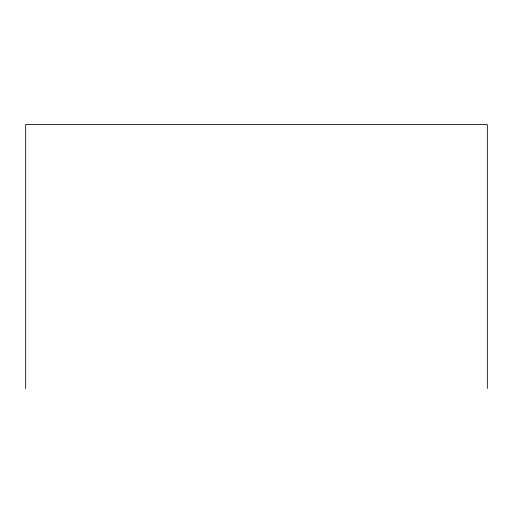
<?xml version="1.0" encoding="UTF-8"?>
<svg xmlns="http://www.w3.org/2000/svg" width="513" height="513" viewBox="0 0 513 513"><rect width="100%" height="100%" fill="white"/><g stroke="black" fill="none" stroke-linecap="round" stroke-linejoin="round"><path stroke-width="0.77" d="M487.35 388.501L487.35 124.499L25.65 124.499L25.65 388.501"/></g></svg>
